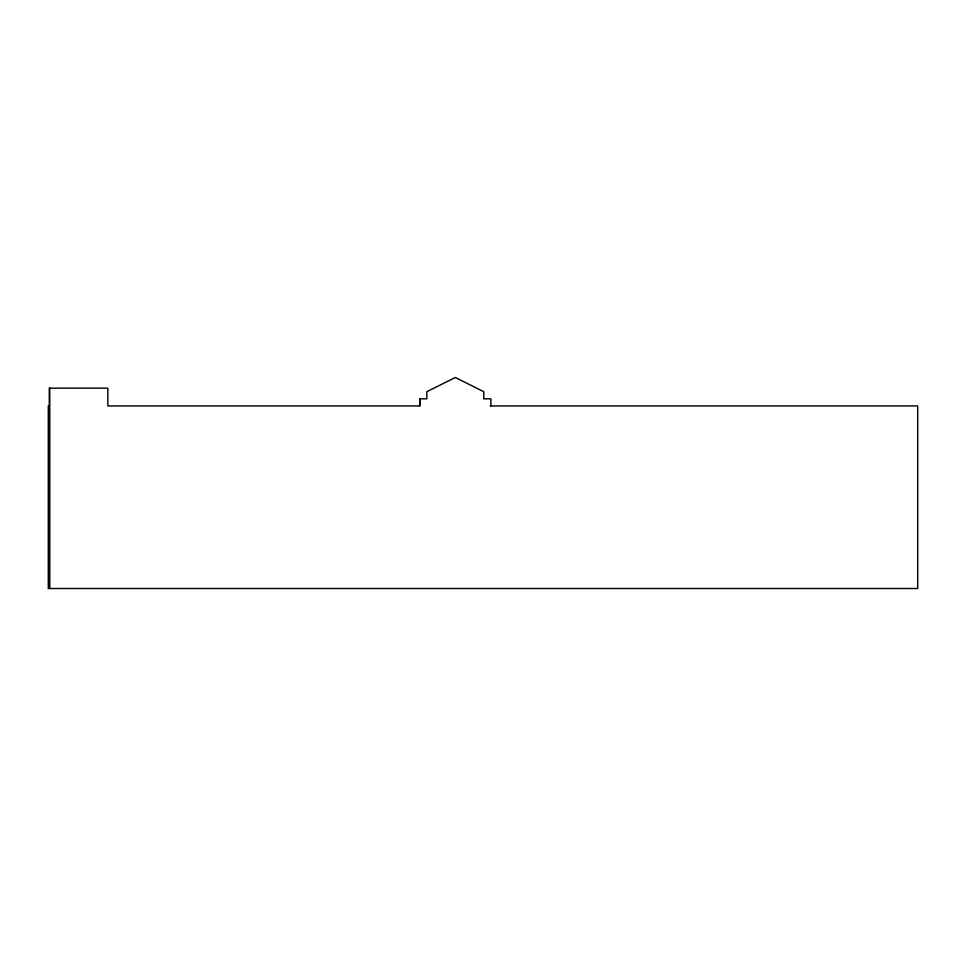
<?xml version="1.0" encoding="UTF-8"?>
<svg xmlns="http://www.w3.org/2000/svg" width="966" height="966" viewBox="0 0 966 966"><rect width="100%" height="100%" fill="white"/><g stroke="black" fill="none" stroke-linecap="round" stroke-linejoin="round"><path stroke-width="1.45" d="M490.281 405.937L917.7 405.937L917.7 588.511L48.3 588.511L48.3 405.937L49.278 405.937L49.278 388.151L107.854 388.151L107.818 405.937L419.751 405.937L419.727 398.825L426.863 398.825L426.839 391.713L455.312 377.489L483.773 391.713L483.737 398.825L490.885 398.825L490.885 405.937M419.751 398.825L419.751 405.937M49.761 388.151L49.761 588.511"/></g></svg>
